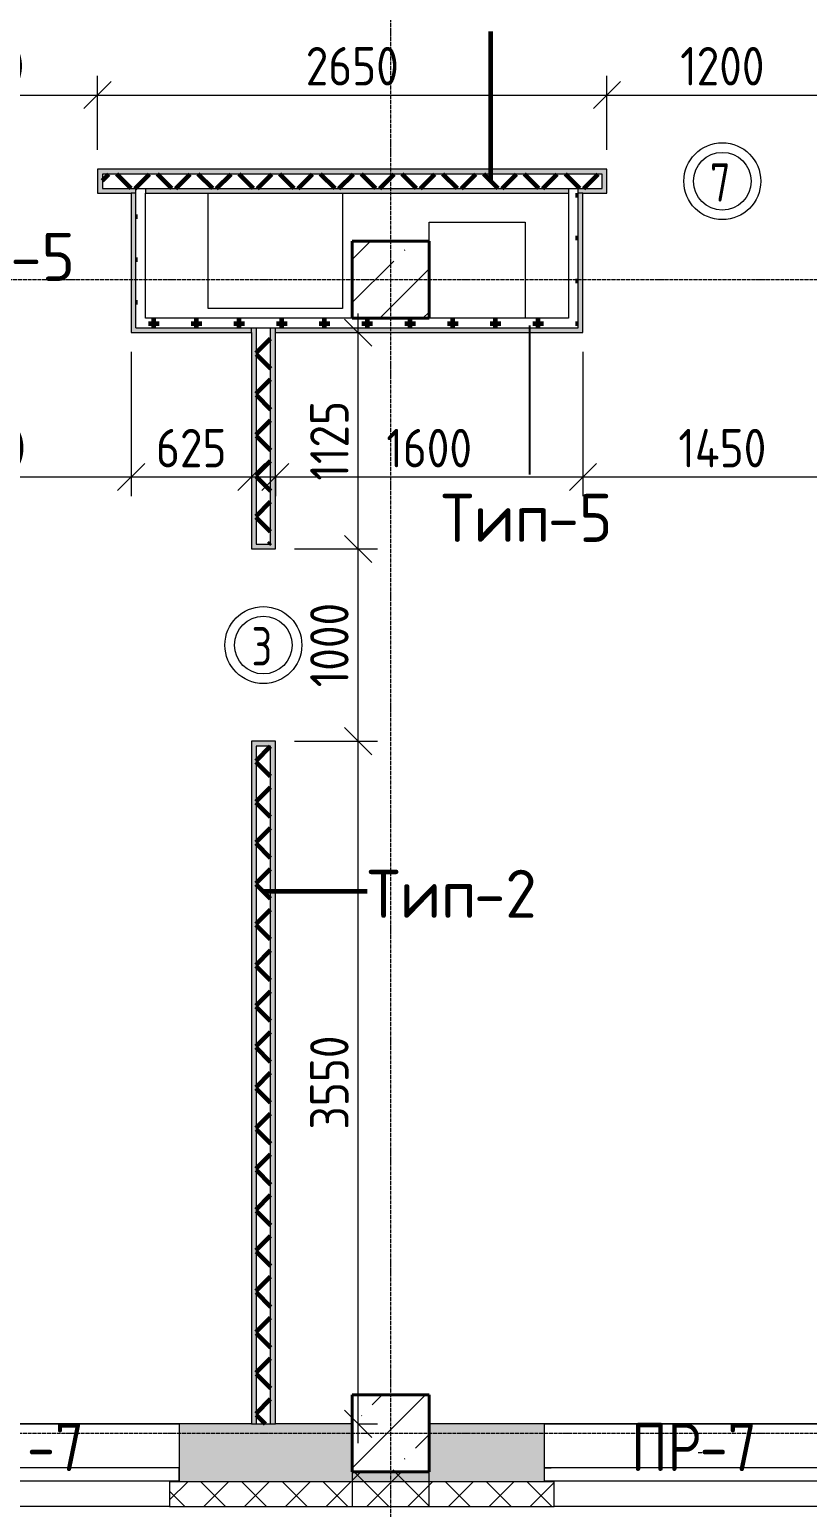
# Model space of a CAD drawing. Header units: millimetres. Extents: x -60946 to 138510, y -262288 to 24501.
# Drawn here: x 47731 to 51777, y -105329 to -97643 of the extents above; entities that cross this region are included whole.
import ezdxf

# ---------------------------------------------------------------- set-up
doc = ezdxf.new("R2010")
doc.units = ezdxf.units.MM
doc.linetypes.add('ADSK_Линия сетки', pattern=[25, 20, -2.5, 0, -2.5])
for name, color, linetype, lineweight in [('2)Тип-2', 3, 'Continuous', 60), ('2)Тип-5', 1, 'Continuous', 60), ('_ Окна', 7, 'Continuous', 18), ('Марки', 7, 'Continuous', 20), ('Марки дверей', 7, 'Continuous', 20), ('Несущие колонны', 7, 'Continuous', 18), ('Окна', 7, 'Continuous', 9), ('Оси', 7, 'Continuous', 9), ('Перекрытие', 7, 'Continuous', 18), ('Размеры', 7, 'Continuous', 9), ('Стены внутренние', 7, 'Continuous', 18), ('Стены наружные', 7, 'Continuous', 18), ('Стены штриховка', 7, 'Continuous', 9)]:
    doc.layers.add(name, color=color, linetype=linetype, lineweight=lineweight)
doc.styles.add('GOST Common_2', font='', dxfattribs={"width": 0.9, "height": 250})
doc.styles.add('GOST Common_3', font='', dxfattribs={"width": 0.9, "height": 200})
doc.styles.add('GOST Common_4', font='', dxfattribs={"height": 250})
doc.styles.add('GOST Common_B', font='', dxfattribs={"width": 0.8, "height": 200})
doc.styles.get('GOST Common_2').set_extended_font_data('GOST Common')
doc.styles.get('GOST Common_3').set_extended_font_data('GOST Common')
doc.styles.get('GOST Common_4').set_extended_font_data('GOST Common')
doc.styles.get('GOST Common_B').set_extended_font_data('GOST Common', bold=True)
doc.dimstyles.new('ADSK_Основной_2_0_1', dxfattribs={"dimscale": 304.8, "dimtxt": 201.142999, "dimasz": 0.463911, "dimexe": 0.328084, "dimexo": 0.328084, "dimgap": 0.164042, "dimtad": 1, "dimdec": 3, "dimrnd": 0.001, "dimdsep": 46, "dimtxsty": 'GOST Common_3', "dimblk1": 'OBLIQUE', "dimblk2": 'OBLIQUE', "dimsah": 1, "dimcen": 0.09, "dimdle": 0.328084, "dimazin": 2, "dimtfac": 1, "dimtdec": 4, "dimtix": 1, "dimtmove": 1, "dimatfit": 3, "dimfxl": 1, "dimtvp": 1, "dimtolj": 1, "dimtzin": 0, "dimlwd": 20, "dimlwe": 20, "dimarcsym": 2})
doc.dimstyles.new('ADSK_Основной_2_0_2', dxfattribs={"dimscale": 304.8, "dimtxt": 201.142999, "dimasz": 0.463911, "dimexe": 0.328084, "dimexo": 0.328084, "dimgap": 0.164042, "dimtad": 1, "dimdec": 3, "dimrnd": 0.001, "dimdsep": 46, "dimtxsty": 'GOST Common_3', "dimblk1": 'OBLIQUE', "dimblk2": 'OBLIQUE', "dimsah": 1, "dimcen": 0.09, "dimdle": 0.328084, "dimazin": 2, "dimtfac": 1, "dimtdec": 4, "dimtix": 1, "dimtmove": 0, "dimatfit": 3, "dimfxl": 1, "dimtvp": 1, "dimtolj": 1, "dimtzin": 0, "dimlwd": 20, "dimlwe": 20, "dimarcsym": 2})
pattern_1 = [(45, (9.36, -97949.04), (-224.5064, 224.5064), []), (45, (233.87, -97949.04), (-224.5064, 224.5064), [396.875, -79.375, 3.353, -76.022])]
pattern_2 = [(45, (9.36, -97949.04), (-106.066, 106.066), []), (135, (9.36, -97949.04), (-106.066, -106.066), [])]
pattern_3 = [(0, (9.36, -97949.04), (111.125, 111.125), [55.562, -166.687]), (90, (37.14, -97976.82), (-111.125, 111.125), [55.562, -166.687])]

# ---------------------------------------------------------------- blocks, each defined once
blk = doc.blocks.new('ADSK_КолоннаЖБ_Прямоугольная - 400x400 мм-1807143-Кладочный план 2-го этаж')
at = {"layer": 'Несущие колонны', "lineweight": 40}
for p, q in [((-200, 200), (200, 200)), ((-200, -200), (-200, 200)), ((200, 200), (200, -200)), ((200, -200), (-200, -200))]:
    blk.add_line(p, q, dxfattribs=at)
blk = doc.blocks.new('ОКНО L03 _2СТ_RS - ОК-5_1600х2000h-3556615-Кладочный план 2-го этаж')
at = {"layer": '_ Окна'}
for p, q in [((-838.1, 149), (761.9, 149)), ((-838.1, 149), (-838.1, 79)), ((-838.1, 149), (-833.1, 149)), ((-838.1, 79), (761.9, 79)), ((-838.1, 79), (-803.1, 79)), ((-818.1, 149), (-38.1, 149)), ((-818.1, 79), (-38.1, 79)), ((-38.1, 149), (741.9, 149)), ((-38.1, 79), (741.9, 79)), ((761.9, 79), (726.9, 79)), ((761.9, 149), (756.9, 149)), ((761.9, 149), (761.9, 79))]:
    blk.add_line(p, q, dxfattribs=at)
at = {"layer": 'Окна'}
blk.add_line((-888.1, -150), (811.9, -150), dxfattribs=at)
blk = doc.blocks.new('_Oblique')
at = {"color": 0, "linetype": 'ByBlock', "lineweight": -2}
blk.add_line((-0.5, -0.5), (0.5, 0.5), dxfattribs=at)
blk = doc.blocks.new('*D4515')
at = {"layer": 'Defpoints', "color": 0, "transparency": 16777216}
for p in [(46909.4, -105193.1), (48509.4, -105535.1), (48509.4, -106170.3)]:
    blk.add_point(p, dxfattribs=at)
at = {"layer": 'Размеры', "color": 0, "lineweight": 20, "transparency": 16777216}
for p, q in [((46909.4, -105293.1), (46909.4, -106270.3)), ((48509.4, -105635.1), (48509.4, -106270.3)), ((46809.4, -106170.3), (48609.4, -106170.3))]:
    blk.add_line(p, q, dxfattribs=at)
at = {"layer": 'Размеры', "color": 0, "lineweight": 20, "transparency": 16777216, "xscale": 141.4, "yscale": 141.4, "zscale": 141.4, "rotation": 180}
blk.add_blockref('_Oblique', (46909.4, -106170.3), dxfattribs=at)
at = {"layer": 'Размеры', "color": 0, "lineweight": 20, "transparency": 16777216, "xscale": 141.4, "yscale": 141.4, "zscale": 141.4}
blk.add_blockref('_Oblique', (48509.4, -106170.3), dxfattribs=at)
at = {"layer": 'Размеры', "color": 0, "lineweight": 9, "transparency": 16777216, "insert": (47709.4, -106020.3), "char_height": 200, "width": 560.473, "attachment_point": 5, "style": 'GOST Common_3'}
blk.add_mtext('\\A1;1600', dxfattribs=at)
blk = doc.blocks.new('*D4873')
at = {"layer": 'Defpoints', "color": 0, "transparency": 16777216}
for p in [(48084.4, -97983.5), (46884.4, -98369.1), (48084.4, -98369.1)]:
    blk.add_point(p, dxfattribs=at)
at = {"layer": 'Размеры', "color": 0, "lineweight": 20, "transparency": 16777216}
for p, q in [((46884.4, -98269.1), (46884.4, -97883.5)), ((48084.4, -98269.1), (48084.4, -97883.5)), ((46784.4, -97983.5), (48184.4, -97983.5))]:
    blk.add_line(p, q, dxfattribs=at)
at = {"layer": 'Размеры', "color": 0, "lineweight": 20, "transparency": 16777216, "xscale": 141.4, "yscale": 141.4, "zscale": 141.4, "rotation": 180}
blk.add_blockref('_Oblique', (46884.4, -97983.5), dxfattribs=at)
at = {"layer": 'Размеры', "color": 0, "lineweight": 20, "transparency": 16777216, "xscale": 141.4, "yscale": 141.4, "zscale": 141.4}
blk.add_blockref('_Oblique', (48084.4, -97983.5), dxfattribs=at)
at = {"layer": 'Размеры', "color": 0, "lineweight": 9, "transparency": 16777216, "insert": (47484.4, -97833.5), "char_height": 200, "width": 560.473, "attachment_point": 5, "style": 'GOST Common_3'}
blk.add_mtext('\\A1;1200', dxfattribs=at)
blk = doc.blocks.new('*D4874')
at = {"layer": 'Defpoints', "color": 0, "transparency": 16777216}
for p in [(50734.4, -97983.5), (48084.4, -98369.1), (50734.4, -98369.1)]:
    blk.add_point(p, dxfattribs=at)
at = {"layer": 'Размеры', "color": 0, "lineweight": 20, "transparency": 16777216}
for p, q in [((48084.4, -98269.1), (48084.4, -97883.5)), ((50734.4, -98269.1), (50734.4, -97883.5)), ((47984.4, -97983.5), (50834.4, -97983.5))]:
    blk.add_line(p, q, dxfattribs=at)
at = {"layer": 'Размеры', "color": 0, "lineweight": 20, "transparency": 16777216, "xscale": 141.4, "yscale": 141.4, "zscale": 141.4, "rotation": 180}
blk.add_blockref('_Oblique', (48084.4, -97983.5), dxfattribs=at)
at = {"layer": 'Размеры', "color": 0, "lineweight": 20, "transparency": 16777216, "xscale": 141.4, "yscale": 141.4, "zscale": 141.4}
blk.add_blockref('_Oblique', (50734.4, -97983.5), dxfattribs=at)
at = {"layer": 'Размеры', "color": 0, "lineweight": 9, "transparency": 16777216, "insert": (49409.4, -97833.5), "char_height": 200, "width": 605.475, "attachment_point": 5, "style": 'GOST Common_3'}
blk.add_mtext('\\A1;2650', dxfattribs=at)
blk = doc.blocks.new('*D4875')
at = {"layer": 'Defpoints', "color": 0, "transparency": 16777216}
for p in [(51934.4, -97983.5), (50734.4, -98369.1), (51934.4, -98369.1)]:
    blk.add_point(p, dxfattribs=at)
at = {"layer": 'Размеры', "color": 0, "lineweight": 20, "transparency": 16777216}
for p, q in [((50734.4, -98269.1), (50734.4, -97883.5)), ((51934.4, -98269.1), (51934.4, -97883.5)), ((50634.4, -97983.5), (52034.4, -97983.5))]:
    blk.add_line(p, q, dxfattribs=at)
at = {"layer": 'Размеры', "color": 0, "lineweight": 20, "transparency": 16777216, "xscale": 141.4, "yscale": 141.4, "zscale": 141.4, "rotation": 180}
blk.add_blockref('_Oblique', (50734.4, -97983.5), dxfattribs=at)
at = {"layer": 'Размеры', "color": 0, "lineweight": 20, "transparency": 16777216, "xscale": 141.4, "yscale": 141.4, "zscale": 141.4}
blk.add_blockref('_Oblique', (51934.4, -97983.5), dxfattribs=at)
at = {"layer": 'Размеры', "color": 0, "lineweight": 9, "transparency": 16777216, "insert": (51334.4, -97833.5), "char_height": 200, "width": 560.473, "attachment_point": 5, "style": 'GOST Common_3'}
blk.add_mtext('\\A1;1200', dxfattribs=at)
blk = doc.blocks.new('*D4906')
at = {"layer": 'Defpoints', "color": 0, "transparency": 16777216}
for p in [(46709.4, -99219.1), (48259.4, -99219.1), (48259.4, -99969.7)]:
    blk.add_point(p, dxfattribs=at)
at = {"layer": 'Размеры', "color": 0, "lineweight": 20, "transparency": 16777216}
for p, q in [((46709.4, -99319.1), (46709.4, -100069.7)), ((48259.4, -99319.1), (48259.4, -100069.7)), ((46609.4, -99969.7), (48359.4, -99969.7))]:
    blk.add_line(p, q, dxfattribs=at)
at = {"layer": 'Размеры', "color": 0, "lineweight": 20, "transparency": 16777216, "xscale": 141.4, "yscale": 141.4, "zscale": 141.4, "rotation": 180}
blk.add_blockref('_Oblique', (46709.4, -99969.7), dxfattribs=at)
at = {"layer": 'Размеры', "color": 0, "lineweight": 20, "transparency": 16777216, "xscale": 141.4, "yscale": 141.4, "zscale": 141.4}
blk.add_blockref('_Oblique', (48259.4, -99969.7), dxfattribs=at)
at = {"layer": 'Размеры', "color": 0, "lineweight": 9, "transparency": 16777216, "insert": (47484.4, -99819.7), "char_height": 200, "width": 560.473, "attachment_point": 5, "style": 'GOST Common_3'}
blk.add_mtext('\\A1;1550', dxfattribs=at)
blk = doc.blocks.new('*D4907')
at = {"layer": 'Defpoints', "color": 0, "transparency": 16777216}
for p in [(48259.4, -99219.1), (48884.4, -99869.8), (48884.4, -99969.7)]:
    blk.add_point(p, dxfattribs=at)
at = {"layer": 'Размеры', "color": 0, "lineweight": 20, "transparency": 16777216}
for p, q in [((48259.4, -99319.1), (48259.4, -100069.7)), ((48159.4, -99969.7), (48984.4, -99969.7)), ((48884.4, -99969.8), (48884.4, -100069.7))]:
    blk.add_line(p, q, dxfattribs=at)
at = {"layer": 'Размеры', "color": 0, "lineweight": 20, "transparency": 16777216, "xscale": 141.4, "yscale": 141.4, "zscale": 141.4, "rotation": 180}
blk.add_blockref('_Oblique', (48259.4, -99969.7), dxfattribs=at)
at = {"layer": 'Размеры', "color": 0, "lineweight": 20, "transparency": 16777216, "xscale": 141.4, "yscale": 141.4, "zscale": 141.4}
blk.add_blockref('_Oblique', (48884.4, -99969.7), dxfattribs=at)
at = {"layer": 'Размеры', "color": 0, "lineweight": 9, "transparency": 16777216, "insert": (48571.9, -99819.7), "char_height": 200, "width": 454.106, "attachment_point": 5, "style": 'GOST Common_3'}
blk.add_mtext('\\A1;625', dxfattribs=at)
blk = doc.blocks.new('*D4908')
at = {"layer": 'Defpoints', "color": 0, "transparency": 16777216}
for p in [(50609.4, -99219.1), (49009.4, -99869.8), (50609.4, -99969.7)]:
    blk.add_point(p, dxfattribs=at)
at = {"layer": 'Размеры', "color": 0, "lineweight": 20, "transparency": 16777216}
for p, q in [((50609.4, -99319.1), (50609.4, -100069.7)), ((48909.4, -99969.7), (50709.4, -99969.7)), ((49009.4, -99969.8), (49009.4, -100069.7))]:
    blk.add_line(p, q, dxfattribs=at)
at = {"layer": 'Размеры', "color": 0, "lineweight": 20, "transparency": 16777216, "xscale": 141.4, "yscale": 141.4, "zscale": 141.4, "rotation": 180}
blk.add_blockref('_Oblique', (49009.4, -99969.7), dxfattribs=at)
at = {"layer": 'Размеры', "color": 0, "lineweight": 20, "transparency": 16777216, "xscale": 141.4, "yscale": 141.4, "zscale": 141.4}
blk.add_blockref('_Oblique', (50609.4, -99969.7), dxfattribs=at)
at = {"layer": 'Размеры', "color": 0, "lineweight": 9, "transparency": 16777216, "insert": (49809.4, -99819.7), "char_height": 200, "width": 560.473, "attachment_point": 5, "style": 'GOST Common_3'}
blk.add_mtext('\\A1;1600', dxfattribs=at)
blk = doc.blocks.new('*D4909')
at = {"layer": 'Defpoints', "color": 0, "transparency": 16777216}
for p in [(50609.4, -99219.1), (52059.4, -99219.1), (52059.4, -99969.7)]:
    blk.add_point(p, dxfattribs=at)
at = {"layer": 'Размеры', "color": 0, "lineweight": 20, "transparency": 16777216}
for p, q in [((50609.4, -99319.1), (50609.4, -100069.7)), ((52059.4, -99319.1), (52059.4, -100069.7)), ((50509.4, -99969.7), (52159.4, -99969.7))]:
    blk.add_line(p, q, dxfattribs=at)
at = {"layer": 'Размеры', "color": 0, "lineweight": 20, "transparency": 16777216, "xscale": 141.4, "yscale": 141.4, "zscale": 141.4, "rotation": 180}
blk.add_blockref('_Oblique', (50609.4, -99969.7), dxfattribs=at)
at = {"layer": 'Размеры', "color": 0, "lineweight": 20, "transparency": 16777216, "xscale": 141.4, "yscale": 141.4, "zscale": 141.4}
blk.add_blockref('_Oblique', (52059.4, -99969.7), dxfattribs=at)
at = {"layer": 'Размеры', "color": 0, "lineweight": 9, "transparency": 16777216, "insert": (51334.4, -99819.7), "char_height": 200, "width": 580.928, "attachment_point": 5, "style": 'GOST Common_3'}
blk.add_mtext('\\A1;1450', dxfattribs=at)
blk = doc.blocks.new('*D4920')
at = {"layer": 'Defpoints', "color": 0, "transparency": 16777216}
for p in [(49009.4, -101344.1), (49440.3, -101344.1), (49340.3, -104894.1)]:
    blk.add_point(p, dxfattribs=at)
at = {"layer": 'Размеры', "color": 0, "lineweight": 20, "transparency": 16777216}
for p, q in [((49440.3, -104994.1), (49440.3, -101244.1)), ((49109.4, -101344.1), (49540.3, -101344.1)), ((49440.3, -104894.1), (49540.3, -104894.1))]:
    blk.add_line(p, q, dxfattribs=at)
at = {"layer": 'Размеры', "color": 0, "lineweight": 20, "transparency": 16777216, "xscale": 141.4, "yscale": 141.4, "zscale": 141.4}
for p, rotation in [((49440.3, -101344.1), 90), ((49440.3, -104894.1), 270)]:
    blk.add_blockref('_Oblique', p, dxfattribs=dict(at, rotation=rotation))
at = {"layer": 'Размеры', "color": 0, "lineweight": 9, "transparency": 16777216, "insert": (49290.3, -103119.1), "char_height": 200, "width": 605.475, "attachment_point": 5, "rotation": 90, "style": 'GOST Common_3'}
blk.add_mtext('\\A1;3550', dxfattribs=at)
blk = doc.blocks.new('*D4921')
at = {"layer": 'Defpoints', "color": 0, "transparency": 16777216}
for p in [(49009.4, -100344.1), (49440.3, -100344.1), (49009.4, -101344.1)]:
    blk.add_point(p, dxfattribs=at)
at = {"layer": 'Размеры', "color": 0, "lineweight": 20, "transparency": 16777216}
for p, q in [((49440.3, -101444.1), (49440.3, -100244.1)), ((49109.4, -100344.1), (49540.3, -100344.1)), ((49109.4, -101344.1), (49540.3, -101344.1))]:
    blk.add_line(p, q, dxfattribs=at)
at = {"layer": 'Размеры', "color": 0, "lineweight": 20, "transparency": 16777216, "xscale": 141.4, "yscale": 141.4, "zscale": 141.4}
for p, rotation in [((49440.3, -100344.1), 90), ((49440.3, -101344.1), 270)]:
    blk.add_blockref('_Oblique', p, dxfattribs=dict(at, rotation=rotation))
at = {"layer": 'Размеры', "color": 0, "lineweight": 9, "transparency": 16777216, "insert": (49290.3, -100844.1), "char_height": 200, "width": 560.473, "attachment_point": 5, "rotation": 90, "style": 'GOST Common_3'}
blk.add_mtext('\\A1;1000', dxfattribs=at)
blk = doc.blocks.new('*D4922')
at = {"layer": 'Defpoints', "color": 0, "transparency": 16777216}
for p in [(49340.3, -99219.1), (49440.3, -99219.1), (49009.4, -100344.1)]:
    blk.add_point(p, dxfattribs=at)
at = {"layer": 'Размеры', "color": 0, "lineweight": 20, "transparency": 16777216}
for p, q in [((49440.3, -100444.1), (49440.3, -99119.1)), ((49440.3, -99219.1), (49540.3, -99219.1)), ((49109.4, -100344.1), (49540.3, -100344.1))]:
    blk.add_line(p, q, dxfattribs=at)
at = {"layer": 'Размеры', "color": 0, "lineweight": 20, "transparency": 16777216, "xscale": 141.4, "yscale": 141.4, "zscale": 141.4}
for p, rotation in [((49440.3, -99219.1), 90), ((49440.3, -100344.1), 270)]:
    blk.add_blockref('_Oblique', p, dxfattribs=dict(at, rotation=rotation))
at = {"layer": 'Размеры', "color": 0, "lineweight": 9, "transparency": 16777216, "insert": (49290.3, -99781.6), "char_height": 200, "width": 515.472, "attachment_point": 5, "rotation": 90, "style": 'GOST Common_3'}
blk.add_mtext('\\A1;1125', dxfattribs=at)
blk = doc.blocks.new('М_двери1 - Марка экземпляра 2-3719212-Кладочный план 2-го этаж')
at = {"layer": 'Марки дверей'}
for radius in [2, 1.5]:
    blk.add_circle((0, 0), radius, dxfattribs=at)
blk = doc.blocks.new('ADSK_Марка_Отверстие - Экземпляр_Только Марка-157312-Кладочный план 2-го этаж')
at = {"layer": 'Марки'}
blk.add_line((0, 0), (0.2, 0), dxfattribs=at)

msp = doc.modelspace()

# ---------------------------------------------------------------- hatches: boundary and pattern name
at = {"layer": '2)Тип-2'}
h = msp.add_hatch(color=256, dxfattribs=at)
h.paths.add_polyline_path([(45646.8615, -98394.0666), (46859.3615, -98394.0666), (46859.3615, -98369.0666), (45646.8615, -98369.0666)])
h.paths.add_polyline_path([(48109.3615, -98394.0666), (50709.3615, -98394.0666), (50709.3615, -98369.0666), (48109.3615, -98369.0666)])
h.paths.add_polyline_path([(51959.3615, -98394.0666), (56459.3615, -98394.0666), (56459.3615, -98369.0666), (51959.3615, -98369.0666)])
h = msp.add_hatch(color=256, dxfattribs=at)
h.paths.add_polyline_path([(56326.6505, -98494.0666), (56409.3615, -98494.0666), (56409.3615, -98469.0666), (55784.3615, -98469.0666), (55784.3615, -98494.0666), (55809.3615, -98494.0666)])
h.paths.add_polyline_path([(46684.3615, -98494.0666), (46884.3615, -98494.0666), (46884.3615, -98369.0666), (46859.3615, -98369.0666), (46859.3615, -98469.0666), (46684.3615, -98469.0666)])
h.paths.add_polyline_path([(48334.3615, -98494.0666), (50534.3615, -98494.0666), (50534.3615, -98469.0666), (48334.3615, -98469.0666)])
h.paths.add_polyline_path([(55709.3615, -98494.0666), (55709.3615, -98469.0666), (54559.3615, -98469.0666), (54559.3615, -98494.0666), (55684.3615, -98494.0666)])
h.paths.add_polyline_path([(48084.3615, -98494.0666), (48284.3615, -98494.0666), (48284.3615, -98469.0666), (48109.3615, -98469.0666), (48109.3615, -98369.0666), (48084.3615, -98369.0666)])
h.paths.add_polyline_path([(54509.3615, -98494.0666), (54509.3615, -98469.0666), (53009.3615, -98469.0666), (53009.3615, -98494.0666), (54484.3615, -98494.0666)])
h.paths.add_polyline_path([(50734.3615, -98494.0666), (50734.3615, -98369.0666), (50709.3615, -98369.0666), (50709.3615, -98469.0666), (50584.3615, -98469.0666), (50584.3615, -98494.0666), (50609.3615, -98494.0666)])
h.paths.add_polyline_path([(52084.3615, -98494.0666), (52084.3615, -98469.0666), (51959.3615, -98469.0666), (51959.3615, -98369.0666), (51934.3615, -98369.0666), (51934.3615, -98494.0666), (52059.3615, -98494.0666)])
h.paths.add_polyline_path([(46192.0064, -98494.0666), (46634.3615, -98494.0666), (46634.3615, -98469.0666), (45646.8615, -98469.0666), (45646.8615, -98494.0666)])
h.paths.add_polyline_path([(52959.3615, -98494.0666), (52959.3615, -98469.0666), (52134.3615, -98469.0666), (52134.3615, -98494.0666)])
h = msp.add_hatch(dxfattribs=at)
h.set_pattern_fill('FP_4', color=256, style=0, pattern_type=2)
h.set_pattern_definition(pattern_2)
h.paths.add_polyline_path([(56409.3615, -98469.0666), (56459.3615, -98469.0666), (56459.3615, -98394.0666), (51959.3615, -98394.0666), (51959.3615, -98469.0666), (56326.6505, -98469.0666)])
h.paths.add_polyline_path([(45646.8615, -98469.0666), (46859.3615, -98469.0666), (46859.3615, -98394.0666), (45646.8615, -98394.0666)])
h.paths.add_polyline_path([(50709.3615, -98469.0666), (50709.3615, -98394.0666), (48109.3615, -98394.0666), (48109.3615, -98469.0666), (50584.3615, -98469.0666)])
h = msp.add_hatch(color=256, dxfattribs=at)
h.paths.add_polyline_path([(48909.3615, -104894.0666), (48909.3615, -101369.0666), (49009.3615, -101369.0666), (49009.3615, -101344.0666), (48884.3615, -101344.0666), (48884.3615, -104894.0666)])
h.paths.add_polyline_path([(49009.3615, -100344.0666), (49009.3615, -100319.0666), (48909.3615, -100319.0666), (48909.3615, -99194.0666), (48884.3615, -99194.0666), (48884.3615, -100344.0666)])
h = msp.add_hatch(dxfattribs=at)
h.set_pattern_fill('FP_4', color=256, style=0, pattern_type=2)
h.set_pattern_definition(pattern_2)
h.paths.add_polyline_path([(48984.3615, -104894.0666), (48984.3615, -101369.0666), (48909.3615, -101369.0666), (48909.3615, -104894.0666)])
h.paths.add_polyline_path([(48984.3615, -100319.0666), (48984.3615, -99194.0666), (48909.3615, -99194.0666), (48909.3615, -100319.0666)])
h = msp.add_hatch(color=256, dxfattribs=at)
h.paths.add_polyline_path([(48984.3615, -104894.0666), (49009.3615, -104894.0666), (49009.3615, -101369.0666), (48984.3615, -101369.0666), (48984.3615, -104379.4369)])
h.paths.add_polyline_path([(49009.3615, -100319.0666), (49009.3615, -99194.0666), (48984.3615, -99194.0666), (48984.3615, -100319.0666)])
at = {"layer": '2)Тип-5', "true_color": 0xd50000}
for points in [[(48259.3615, -99194.0666), (48284.3615, -99194.0666), (48284.3615, -98494.0666), (48259.3615, -98494.0666), (48259.3615, -99144.0666)], [(50609.3615, -99219.0666), (50609.3615, -98494.0666), (50584.3615, -98494.0666), (50584.3615, -99219.0666)]]:
    msp.add_hatch(color=12, dxfattribs=at).paths.add_polyline_path(points)
h = msp.add_hatch(dxfattribs=at)
h.set_pattern_fill('FP_7', color=12, style=0, pattern_type=2)
h.set_pattern_definition(pattern_3)
h.paths.add_polyline_path([(48334.3615, -99144.0666), (48334.3615, -98469.0666), (48284.3615, -98469.0666), (48284.3615, -99144.0666)])
h = msp.add_hatch(dxfattribs=at)
h.set_pattern_fill('FP_7', color=12, style=0, pattern_type=2)
h.set_pattern_definition(pattern_3)
h.paths.add_polyline_path([(50534.3615, -99194.0666), (50584.3615, -99194.0666), (50584.3615, -98469.0666), (50534.3615, -98469.0666), (50534.3615, -99144.0666)])
h = msp.add_hatch(dxfattribs=at)
h.set_pattern_fill('FP_7', color=12, style=0, pattern_type=2)
h.set_pattern_definition(pattern_3)
h.paths.add_polyline_path([(48909.3615, -99194.0666), (50534.3615, -99194.0666), (50534.3615, -99144.0666), (48284.3615, -99144.0666), (48284.3615, -99194.0666), (48884.3615, -99194.0666)])
h = msp.add_hatch(color=12, dxfattribs=at)
h.paths.add_polyline_path([(48259.3615, -99219.0666), (48884.3615, -99219.0666), (48884.3615, -99194.0666), (48259.3615, -99194.0666)])
h.paths.add_polyline_path([(49009.3615, -99219.0666), (50584.3615, -99219.0666), (50584.3615, -99194.0666), (49009.3615, -99194.0666)])
at = {"layer": 'Несущие колонны', "lineweight": 9}
h = msp.add_hatch(dxfattribs=at)
h.set_pattern_fill('FP_1', color=256, style=0, pattern_type=2)
h.set_pattern_definition(pattern_1)
h.paths.add_polyline_path([(49409.3615, -99144.0666), (49809.3615, -99144.0666), (49809.3615, -98744.0666), (49409.3615, -98744.0666)])
h = msp.add_hatch(dxfattribs=at)
h.set_pattern_fill('FP_1', color=256, style=0, pattern_type=2)
h.set_pattern_definition(pattern_1)
h.paths.add_polyline_path([(49409.3615, -105144.0666), (49809.3615, -105144.0666), (49809.3615, -104744.0666), (49409.3615, -104744.0666), (49409.3615, -104894.0666)])
at = {"layer": 'Стены внутренние', "lineweight": 9}
h = msp.add_hatch(dxfattribs=at)
h.set_pattern_fill('FP_2', color=256, style=0, pattern_type=2)
h.set_pattern_definition([(45, (9.36, -97949.04), (84.18955, 308.69595), [396.875, -79.375, 3.353, -76.022])])
h.paths.add_polyline_path([(56459.3615, -105194.0666), (56459.3615, -105193.0666), (56409.3615, -105193.0666), (56409.3615, -104894.0666), (55809.3615, -104894.0666), (55809.3615, -105144.0666), (55409.3615, -105144.0666), (55409.3615, -104894.0666), (54809.3615, -104894.0666), (54809.3615, -105193.0666), (56326.6505, -105194.0666)])
h.paths.add_polyline_path([(59222.263, -105194.0666), (59209.3615, -105193.0666), (59209.3615, -104894.0666), (58009.3615, -104894.0666), (58009.3615, -105193.0666), (57959.3615, -105194.0666)])
h.paths.add_polyline_path([(61393.9725, -105194.0666), (61559.3615, -105194.0666), (61559.3615, -105144.0666), (61409.3615, -105144.0666), (61409.3615, -104894.0666), (60809.3615, -104894.0666), (60809.3615, -105193.0666), (60759.3615, -105194.0666)])
h.paths.add_polyline_path([(44959.3615, -105194.0666), (46909.3615, -105193.0666), (46909.3615, -104894.0666), (46009.3615, -104894.0666), (46009.3615, -105144.0666), (45609.3615, -105144.0666), (45609.3615, -104894.0666), (45009.3615, -104894.0666), (45009.3615, -105193.0666), (44959.3615, -105193.0666)])
h.paths.add_polyline_path([(37459.3615, -105194.0666), (37459.3615, -105193.0666), (37409.3615, -105193.0666), (37409.3615, -104894.0666), (36209.3615, -104894.0666), (36209.3615, -105193.0666), (36159.3615, -105194.0666)])
h.paths.add_polyline_path([(40659.3615, -105194.0666), (40659.3615, -105193.0666), (40609.3615, -105193.0666), (40609.3615, -104894.0666), (40009.3615, -104894.0666), (40009.3615, -105144.0666), (39609.3615, -105144.0666), (39609.3615, -104894.0666), (39009.3615, -104894.0666), (39009.3615, -105193.0666), (38959.3615, -105194.0666)])
h.paths.add_polyline_path([(50459.3615, -105194.0666), (50459.3615, -105193.0666), (50409.3615, -105193.0666), (50409.3615, -104894.0666), (49809.3615, -104894.0666), (49809.3615, -105144.0666), (49409.3615, -105144.0666), (49409.3615, -104894.0666), (48509.3615, -104894.0666), (48509.3615, -105193.0666), (48459.3615, -105194.0666)])
h.paths.add_polyline_path([(53259.3615, -105194.0666), (53259.3615, -105193.0666), (53209.3615, -105193.0666), (53209.3615, -104894.0666), (52009.3615, -104894.0666), (52009.3615, -105193.0666), (51959.3615, -105194.0666)])
h.paths.add_polyline_path([(42159.3615, -105194.0666), (43409.3615, -105193.0666), (43409.3615, -104894.0666), (42209.3615, -104894.0666), (42209.3615, -105193.0666), (42159.3615, -105193.0666)])
h.paths.add_polyline_path([(30266.1372, -105194.0666), (31409.3615, -105193.0666), (31409.3615, -104894.0666), (30209.3615, -104894.0666), (30209.3615, -105193.0666), (30159.3615, -105194.0666)])
h.paths.add_polyline_path([(19459.3615, -105194.0666), (19459.3615, -105193.0666), (19409.3615, -105193.0666), (19409.3615, -104894.0666), (18209.3615, -104894.0666), (18209.3615, -105193.0666), (18683.6869, -105194.0666)])
h.paths.add_polyline_path([(15609.3615, -105194.0666), (15609.3615, -104894.0666), (15009.3615, -104894.0666), (15009.3615, -105144.0666), (14609.3615, -105144.0666), (14609.3615, -104894.0666), (14009.3615, -104894.0666), (14009.3615, -105193.0666), (13959.3615, -105194.0666)])
h.paths.add_polyline_path([(20959.3615, -105194.0666), (21609.3615, -105194.0666), (21609.3615, -104894.0666), (21009.3615, -104894.0666), (21009.3615, -105193.0666), (20959.3615, -105193.0666)])
h.paths.add_polyline_path([(28659.3615, -105194.0666), (28659.3615, -105193.0666), (28609.3615, -105193.0666), (28609.3615, -104894.0666), (28009.3615, -104894.0666), (28009.3615, -105144.0666), (27609.3615, -105144.0666), (27609.3615, -104894.0666), (27009.3615, -104894.0666), (27009.3615, -105193.0666), (27370.5247, -105194.0666)])
h.paths.add_polyline_path([(32959.3615, -105194.0666), (34609.3615, -105193.0666), (34609.3615, -104894.0666), (34009.3615, -104894.0666), (34009.3615, -105144.0666), (33609.3615, -105144.0666), (33609.3615, -104894.0666), (33009.3615, -104894.0666), (33009.3615, -105193.0666), (32959.3615, -105193.0666)])
h.paths.add_polyline_path([(22009.3615, -105194.0666), (22609.3615, -105193.0666), (22609.3615, -104894.0666), (22009.3615, -104894.0666), (22009.3615, -105144.0666)])
h.paths.add_polyline_path([(25459.3615, -105194.0666), (25459.3615, -105193.0666), (25409.3615, -105193.0666), (25409.3615, -104894.0666), (24209.3615, -104894.0666), (24209.3615, -105193.0666), (24474.9121, -105194.0666)])
h.paths.add_polyline_path([(16009.3615, -105194.0666), (16609.3615, -105193.0666), (16609.3615, -104894.0666), (16009.3615, -104894.0666), (16009.3615, -105144.0666)])
h.paths.add_polyline_path([(6459.3615, -105194.0666), (6459.3615, -105193.0666), (6409.3615, -105193.0666), (6409.3615, -104894.0666), (5209.3615, -104894.0666), (5209.3615, -105193.0666), (5159.3615, -105194.0666)])
h.paths.add_polyline_path([(-5540.6385, -105194.0666), (-5540.6385, -105193.0666), (-5590.6385, -105193.0666), (-5590.6385, -104894.0666), (-6790.6385, -104894.0666), (-6790.6385, -105193.0666), (-6840.6385, -105194.0666)])
h.paths.add_polyline_path([(-2340.6385, -105194.0666), (-2340.6385, -105193.0666), (-2390.6385, -105193.0666), (-2390.6385, -104894.0666), (-2990.6385, -104894.0666), (-2990.6385, -105144.0666), (-3390.6385, -105144.0666), (-3390.6385, -104894.0666), (-3990.6385, -104894.0666), (-3990.6385, -105193.0666), (-4040.6385, -105194.0666)])
h.paths.add_polyline_path([(1959.3615, -105194.0666), (3609.3615, -105193.0666), (3609.3615, -104894.0666), (3009.3615, -104894.0666), (3009.3615, -105144.0666), (2609.3615, -105144.0666), (2609.3615, -104894.0666), (2009.3615, -104894.0666), (2009.3615, -105193.0666), (1959.3615, -105193.0666)])
h.paths.add_polyline_path([(12459.3615, -105194.0666), (12459.3615, -105193.0666), (12409.3615, -105193.0666), (12409.3615, -104894.0666), (11209.3615, -104894.0666), (11209.3615, -105193.0666), (11159.3615, -105194.0666)])
h.paths.add_polyline_path([(9659.3615, -105194.0666), (9659.3615, -105193.0666), (9609.3615, -105193.0666), (9609.3615, -104894.0666), (9009.3615, -104894.0666), (9009.3615, -105144.0666), (8609.3615, -105144.0666), (8609.3615, -104894.0666), (8009.3615, -104894.0666), (8009.3615, -105193.0666), (7959.3615, -105194.0666)])
h.paths.add_polyline_path([(459.3615, -105194.0666), (459.3615, -105193.0666), (409.3615, -105193.0666), (409.3615, -104894.0666), (-790.6385, -104894.0666), (-790.6385, -105193.0666), (-840.6385, -105194.0666)])
h.paths.add_polyline_path([(-8340.6385, -105194.0666), (-8340.6385, -105193.0666), (-8390.6385, -105193.0666), (-8390.6385, -104894.0666), (-8990.6385, -104894.0666), (-8990.6385, -105144.0666), (-9390.6385, -105144.0666), (-9390.6385, -104894.0666), (-10590.6385, -104894.0666), (-10590.6385, -105193.0666), (-10272.4389, -105194.0666)])
h.paths.add_polyline_path([(-17240.6385, -105194.0666), (-15990.6385, -105193.0666), (-15990.6385, -104894.0666), (-17190.6385, -104894.0666), (-17190.6385, -105193.0666), (-17240.6385, -105193.0666)])
h.paths.add_polyline_path([(-18959.2766, -105194.0666), (-18790.6385, -105193.0666), (-18790.6385, -104894.0666), (-19390.6385, -104894.0666), (-19390.6385, -105194.0666)])
h.paths.add_polyline_path([(-13168.0514, -105194.0666), (-12190.6385, -105193.0666), (-12190.6385, -104894.0666), (-13390.6385, -104894.0666), (-13390.6385, -105144.0666), (-13790.6385, -105144.0666), (-13790.6385, -104894.0666), (-14390.6385, -104894.0666), (-14390.6385, -105193.0666), (-13891.9546, -105194.0666)])
at = {"layer": 'Стены наружные', "lineweight": 9}
h = msp.add_hatch(dxfattribs=at)
h.set_pattern_fill('FP_4', color=256, style=0, pattern_type=2)
h.set_pattern_definition(pattern_2)
h.paths.add_polyline_path([(49409.3615, -105324.0666), (49809.3615, -105324.0666), (49809.3615, -105144.0666), (49409.3615, -105144.0666)])
h = msp.add_hatch(dxfattribs=at)
h.set_pattern_fill('FP_4', color=256, style=0, pattern_type=2)
h.set_pattern_definition(pattern_2)
h.paths.add_polyline_path([(60759.3615, -105324.0666), (61989.3615, -105324.0666), (61989.3615, -105194.0666), (60759.3615, -105194.0666)])
h.paths.add_polyline_path([(59222.263, -105324.0666), (59259.3615, -105324.0666), (59259.3615, -105194.0666), (57959.3615, -105194.0666), (57959.3615, -105324.0666)])
h.paths.add_polyline_path([(46959.3615, -105324.0666), (46959.3615, -105194.0666), (44959.3615, -105194.0666), (44959.3615, -105324.0666)])
h.paths.add_polyline_path([(50459.3615, -105324.0666), (50459.3615, -105194.0666), (48459.3615, -105194.0666), (48459.3615, -105324.0666)])
h.paths.add_polyline_path([(37459.3615, -105324.0666), (37459.3615, -105194.0666), (36159.3615, -105194.0666), (36159.3615, -105324.0666)])
h.paths.add_polyline_path([(38959.3615, -105324.0666), (40659.3615, -105324.0666), (40659.3615, -105194.0666), (38959.3615, -105194.0666)])
h.paths.add_polyline_path([(43459.3615, -105324.0666), (43459.3615, -105194.0666), (42159.3615, -105194.0666), (42159.3615, -105324.0666)])
h.paths.add_polyline_path([(56326.6505, -105324.0666), (56459.3615, -105324.0666), (56459.3615, -105194.0666), (54759.3615, -105194.0666), (54759.3615, -105324.0666)])
h.paths.add_polyline_path([(51959.3615, -105324.0666), (53259.3615, -105324.0666), (53259.3615, -105194.0666), (51959.3615, -105194.0666)])
h.paths.add_polyline_path([(25459.3615, -105324.0666), (25459.3615, -105194.0666), (24159.3615, -105194.0666), (24159.3615, -105324.0666), (24474.9121, -105324.0666)])
h.paths.add_polyline_path([(18159.3615, -105324.0666), (19459.3615, -105324.0666), (19459.3615, -105194.0666), (18159.3615, -105194.0666)])
h.paths.add_polyline_path([(16659.3615, -105324.0666), (16659.3615, -105194.0666), (16009.3615, -105194.0666), (16009.3615, -105324.0666)])
h.paths.add_polyline_path([(28659.3615, -105324.0666), (28659.3615, -105194.0666), (26959.3615, -105194.0666), (26959.3615, -105324.0666), (27370.5247, -105324.0666)])
h.paths.add_polyline_path([(21579.2995, -105324.0666), (21609.3615, -105324.0666), (21609.3615, -105194.0666), (20959.3615, -105194.0666), (20959.3615, -105324.0666)])
h.paths.add_polyline_path([(30159.3615, -105324.0666), (31459.3615, -105324.0666), (31459.3615, -105194.0666), (30159.3615, -105194.0666)])
h.paths.add_polyline_path([(22659.3615, -105324.0666), (22659.3615, -105194.0666), (22009.3615, -105194.0666), (22009.3615, -105324.0666)])
h.paths.add_polyline_path([(32959.3615, -105324.0666), (34659.3615, -105324.0666), (34659.3615, -105194.0666), (32959.3615, -105194.0666)])
h.paths.add_polyline_path([(15609.3615, -105324.0666), (15609.3615, -105194.0666), (13959.3615, -105194.0666), (13959.3615, -105324.0666)])
h.paths.add_polyline_path([(-2340.6385, -105324.0666), (-2340.6385, -105194.0666), (-4040.6385, -105194.0666), (-4040.6385, -105324.0666)])
h.paths.add_polyline_path([(12459.3615, -105324.0666), (12459.3615, -105194.0666), (11159.3615, -105194.0666), (11159.3615, -105324.0666)])
h.paths.add_polyline_path([(459.3615, -105324.0666), (459.3615, -105194.0666), (-840.6385, -105194.0666), (-840.6385, -105324.0666)])
h.paths.add_polyline_path([(3659.3615, -105324.0666), (3659.3615, -105194.0666), (1959.3615, -105194.0666), (1959.3615, -105324.0666)])
h.paths.add_polyline_path([(7959.3615, -105324.0666), (9659.3615, -105324.0666), (9659.3615, -105194.0666), (7959.3615, -105194.0666)])
h.paths.add_polyline_path([(6459.3615, -105324.0666), (6459.3615, -105194.0666), (5159.3615, -105194.0666), (5159.3615, -105324.0666)])
h.paths.add_polyline_path([(-13891.9546, -105324.0666), (-12140.6385, -105324.0666), (-12140.6385, -105194.0666), (-14440.6385, -105194.0666), (-14440.6385, -105324.0666)])
h.paths.add_polyline_path([(-10640.6385, -105324.0666), (-8340.6385, -105324.0666), (-8340.6385, -105194.0666), (-10640.6385, -105194.0666)])
h.paths.add_polyline_path([(-16063.664, -105324.0666), (-15940.6385, -105324.0666), (-15940.6385, -105194.0666), (-17240.6385, -105194.0666), (-17240.6385, -105324.0666)])
h.paths.add_polyline_path([(-18740.6385, -105324.0666), (-18740.6385, -105194.0666), (-19790.6385, -105194.0666), (-19790.6385, -105324.0666), (-18959.2766, -105324.0666)])
h.paths.add_polyline_path([(-5540.6385, -105324.0666), (-5540.6385, -105194.0666), (-6840.6385, -105194.0666), (-6840.6385, -105324.0666)])

# ---------------------------------------------------------------- linework, layer by layer
at = {"layer": '2)Тип-2'}
for p, q in [((50130.2904, -98431.5666), (50130.2904, -97653.782)), ((48946.8615, -102123.532), (49487.5189, -102123.532))]:
    msp.add_line(p, q, dxfattribs=at)
at = {"layer": '2)Тип-5', "lineweight": 25}
msp.add_line((50331.2178, -99181.5666), (50331.2178, -99956.7829), dxfattribs=at)
at = {"layer": 'Несущие колонны', "lineweight": 9}
for p, q in [((49809.3615, -98744.0666), (49409.3615, -98744.0666)), ((49409.3615, -98744.0666), (49409.3615, -99144.0666)), ((49809.3615, -99144.0666), (49809.3615, -98744.0666)), ((49409.3615, -99144.0666), (49809.3615, -99144.0666)), ((49809.3615, -104744.0666), (49409.3615, -104744.0666)), ((49409.3615, -104744.0666), (49409.3615, -104894.0666)), ((49809.3615, -104894.0666), (49809.3615, -104744.0666)), ((49409.3615, -104894.0666), (49409.3615, -105144.0666)), ((49809.3615, -105144.0666), (49809.3615, -104894.0666)), ((49409.3615, -105144.0666), (49809.3615, -105144.0666))]:
    msp.add_line(p, q, dxfattribs=at)
at = {"layer": 'Оси', "linetype": 'ADSK_Линия сетки', "lineweight": 5}
for p, q in [((49609.3615, -108922.9178), (49609.3615, -87921.5904)), ((62525.08, -98944.0666), (-25230.7352, -98944.0666)), ((62525.08, -104944.0666), (-25230.7352, -104944.0666))]:
    msp.add_line(p, q, dxfattribs=at)
at = {"layer": 'Перекрытие'}
for p, q in [((48659.3615, -99094.0666), (48659.3615, -98494.0666)), ((49359.3615, -98494.0666), (49359.3615, -99094.0666)), ((49809.3615, -98744.0666), (49809.3615, -98644.0666)), ((49809.3615, -98644.0666), (50309.3615, -98644.0666)), ((50309.3615, -98644.0666), (50309.3615, -99144.0666)), ((49359.3615, -99094.0666), (48659.3615, -99094.0666))]:
    msp.add_line(p, q, dxfattribs=at)
at = {"layer": 'Стены внутренние', "lineweight": 5}
for p, q in [((50734.3615, -98369.0666), (48084.3615, -98369.0666)), ((48084.3615, -98369.0666), (48084.3615, -98494.0666)), ((50734.3615, -98494.0666), (50734.3615, -98369.0666)), ((48084.3615, -98494.0666), (48259.3615, -98494.0666)), ((48259.3615, -98494.0666), (48259.3615, -99219.0666)), ((48334.3615, -98494.0666), (50534.3615, -98494.0666)), ((48334.3615, -99144.0666), (48334.3615, -98494.0666)), ((50534.3615, -98494.0666), (50534.3615, -99144.0666)), ((50609.3615, -98494.0666), (50734.3615, -98494.0666)), ((50609.3615, -99219.0666), (50609.3615, -98494.0666)), ((50534.3615, -99144.0666), (48334.3615, -99144.0666)), ((48259.3615, -99219.0666), (48884.3615, -99219.0666)), ((48884.3615, -99219.0666), (48884.3615, -100344.0666)), ((49009.3615, -100344.0666), (49009.3615, -99219.0666)), ((49009.3615, -99219.0666), (50609.3615, -99219.0666)), ((48884.3615, -100344.0666), (49009.3615, -100344.0666)), ((48884.3615, -101344.0666), (48884.3615, -104894.0666)), ((49009.3615, -101344.0666), (48884.3615, -101344.0666)), ((49009.3615, -104894.0666), (49009.3615, -101344.0666)), ((46909.3615, -104894.0666), (48509.3615, -104894.0666)), ((48884.3615, -104894.0666), (48509.3615, -104894.0666)), ((48509.3615, -104894.0666), (48509.3615, -105193.0666)), ((49409.3615, -104894.0666), (49009.3615, -104894.0666)), ((49409.3615, -105144.0666), (49409.3615, -104894.0666)), ((50409.3615, -104894.0666), (49809.3615, -104894.0666)), ((49809.3615, -104894.0666), (49809.3615, -105144.0666)), ((50409.3615, -105193.0666), (50409.3615, -104894.0666)), ((50409.3615, -104894.0666), (52009.3615, -104894.0666)), ((48509.3615, -105193.0666), (48459.3615, -105193.0666)), ((48459.3615, -105193.0666), (48459.3615, -105194.0666)), ((50459.3615, -105193.0666), (50409.3615, -105193.0666)), ((50459.3615, -105194.0666), (50459.3615, -105193.0666))]:
    msp.add_line(p, q, dxfattribs=at)
at = {"layer": 'Стены наружные', "lineweight": 9}
for p, q in [((49809.3615, -105144.0666), (49409.3615, -105144.0666)), ((49409.3615, -105144.0666), (49409.3615, -105324.0666)), ((49809.3615, -105324.0666), (49809.3615, -105144.0666)), ((48459.3615, -105194.0666), (48459.3615, -105324.0666)), ((50459.3615, -105324.0666), (50459.3615, -105194.0666)), ((48459.3615, -105324.0666), (46959.3615, -105324.0666)), ((48459.3615, -105324.0666), (50459.3615, -105324.0666)), ((51959.3615, -105324.0666), (50459.3615, -105324.0666))]:
    msp.add_line(p, q, dxfattribs=at)
at = {"layer": 'Стены штриховка', "lineweight": 9}
for p, q in [((50709.3615, -98394.0666), (48109.3615, -98394.0666)), ((48109.3615, -98394.0666), (48109.3615, -98469.0666)), ((50709.3615, -98469.0666), (50709.3615, -98394.0666)), ((48109.3615, -98469.0666), (50709.3615, -98469.0666)), ((48284.3615, -98494.0666), (48259.3615, -98494.0666)), ((48284.3615, -99194.0666), (48284.3615, -98469.0666)), ((48334.3615, -98469.0666), (48334.3615, -98494.0666)), ((50534.3615, -98469.0666), (50534.3615, -98494.0666)), ((50584.3615, -99194.0666), (50584.3615, -98469.0666)), ((50609.3615, -98494.0666), (50584.3615, -98494.0666)), ((48284.3615, -99194.0666), (50584.3615, -99194.0666)), ((48884.3615, -99219.0666), (48884.3615, -99194.0666)), ((48909.3615, -99194.0666), (48909.3615, -100319.0666)), ((48984.3615, -100319.0666), (48984.3615, -99194.0666)), ((49009.3615, -99219.0666), (49009.3615, -99194.0666)), ((48909.3615, -100319.0666), (48984.3615, -100319.0666)), ((48909.3615, -101369.0666), (48909.3615, -104894.0666)), ((48984.3615, -101369.0666), (48909.3615, -101369.0666)), ((48984.3615, -104894.0666), (48984.3615, -101369.0666)), ((48884.3615, -104894.0666), (49009.3615, -104894.0666)), ((48459.3615, -105194.0666), (50459.3615, -105194.0666))]:
    msp.add_line(p, q, dxfattribs=at)

# ---------------------------------------------------------------- block references
at = {"layer": 'Марки', "xscale": 99.99999999999993, "yscale": 99.99999999999993, "zscale": 99.99999999999993}
msp.add_blockref('ADSK_Марка_Отверстие - Экземпляр_Только Марка-157312-Кладочный план 2-го этаж', (51209.3615, -105043.0666), dxfattribs=at)
at = {"layer": 'Марки дверей', "xscale": 99.99999999999993, "yscale": 99.99999999999993, "zscale": 99.99999999999993}
for p in [(51334.3615, -98431.5666), (48946.8615, -100844.0666)]:
    msp.add_blockref('М_двери1 - Марка экземпляра 2-3719212-Кладочный план 2-го этаж', p, dxfattribs=at)
at = {"layer": 'Несущие колонны', "lineweight": 40, "rotation": 89.9999999999999}
for p in [(49609.3615, -98944.0666), (49609.3615, -104944.0666)]:
    msp.add_blockref('ADSK_КолоннаЖБ_Прямоугольная - 400x400 мм-1807143-Кладочный план 2-го этаж', p, dxfattribs=at)
at = {"layer": 'Окна', "rotation": 180}
for p in [(47671.2615, -105044.0666), (51171.2615, -105044.0666)]:
    msp.add_blockref('ОКНО L03 _2СТ_RS - ОК-5_1600х2000h-3556615-Кладочный план 2-го этаж', p, dxfattribs=at)

# ---------------------------------------------------------------- texts
at = {"layer": '2)Тип-2', "color": 116, "lineweight": 9, "true_color": 0x008040, "char_height": 250, "attachment_point": 1, "style": 'GOST Common_4'}
for s, insert, width in [('Тип', (49487.5189, -102012.6049), 673.4175), ('-2', (50043.1439, -102012.6049), 432.91125)]:
    msp.add_mtext(s, dxfattribs=dict(at, insert=insert, width=width))
at = {"layer": '2)Тип-5', "color": 116, "lineweight": 9, "true_color": 0x008040, "char_height": 250, "attachment_point": 1, "style": 'GOST Common_4'}
for s, insert, width in [('-5', (47630.728, -98700.1011), 432.91125), ('Тип', (49871.2178, -100057.3559), 673.4175), ('-5', (50426.8428, -100057.3559), 432.91125)]:
    msp.add_mtext(s, dxfattribs=dict(at, insert=insert, width=width))
at = {"layer": 'Марки', "lineweight": 9, "char_height": 250, "attachment_point": 1, "style": 'GOST Common_2'}
for s, insert, width in [('-7', (47716.6182, -104890.0854), 389.620125), ('ПР', (50859.4307, -104890.0854), 432.91125), ('-7', (51216.6182, -104890.0854), 389.620125)]:
    msp.add_mtext(s, dxfattribs=dict(at, insert=insert, width=width))
at = {"layer": 'Марки дверей', "lineweight": 5, "char_height": 200, "attachment_point": 1, "style": 'GOST Common_B'}
for s, insert, width in [('\\fGOST Common|b1|i0|c204|p34|;\\W.8;7', (51270.3041, -98337.9076), 147.5105), ('\\fGOST Common|b1|i0|c204|p34|;\\W.8;3', (48885.6041, -100750.4076), 141.097)]:
    msp.add_mtext(s, dxfattribs=dict(at, insert=insert, width=width))

# ---------------------------------------------------------------- dimensions: what is measured, and where the dimension line sits
at = {"layer": 'Размеры', "lineweight": 9}
for base, p1, p2, dimstyle, override, picture, middle in [((48084.3615, -97983.4957), (46884.3615, -98369.0666), (48084.3615, -98369.0666), 'ADSK_Основной_2_0_2', {"dimpost": '<>', "dimfxl": 1200}, '*D4873', (47484.3615, -97833.4957)), ((50734.3615, -97983.4957), (48084.3615, -98369.0666), (50734.3615, -98369.0666), 'ADSK_Основной_2_0_2', {"dimpost": '<>', "dimfxl": 2650}, '*D4874', (49409.3615, -97833.4957)), ((51934.3615, -97983.4957), (50734.3615, -98369.0666), (51934.3615, -98369.0666), 'ADSK_Основной_2_0_2', {"dimpost": '<>', "dimfxl": 1200}, '*D4875', (51334.3615, -97833.4957)), ((48259.3615, -99969.739), (46709.3615, -99219.0666), (48259.3615, -99219.0666), 'ADSK_Основной_2_0_2', {"dimpost": '<>', "dimfxl": 1550}, '*D4906', (47484.3615, -99819.739)), ((48884.3615, -99969.739), (48259.3615, -99219.0666), (48884.3615, -99869.7541), 'ADSK_Основной_2_0_2', {"dimpost": '<>', "dimfxl": 902.230169}, '*D4907', (48571.8615, -99819.739)), ((50609.3615, -99969.739), (49009.3615, -99869.7541), (50609.3615, -99219.0666), 'ADSK_Основной_2_0_2', {"dimpost": '<>', "dimfxl": 1727.250497}, '*D4908', (49809.3615, -99819.739)), ((52059.3615, -99969.739), (50609.3615, -99219.0666), (52059.3615, -99219.0666), 'ADSK_Основной_2_0_2', {"dimpost": '<>', "dimfxl": 1450}, '*D4909', (51334.3615, -99819.739)), ((48509.3615, -106170.3311), (46909.3615, -105193.0666), (48509.3615, -105535.0977), 'ADSK_Основной_2_0_1', {"dimpost": '<>', "dimfxl": 1636.149535}, '*D4515', (47709.3615, -106020.3311))]:
    dim = msp.add_linear_dim(base=base, p1=p1, p2=p2, dimstyle=dimstyle, override=override, dxfattribs=at)
    dim.commit()
    dim.dimension.update_dxf_attribs({"geometry": picture, "text_midpoint": middle})
for base, p1, p2, override, picture, middle in [((49440.2718, -99219.0666), (49009.3615, -100344.0666), (49340.2869, -99219.0666), {"dimpost": '<>', "dimfxl": 1172.662192}, '*D4922', (49290.2718, -99781.5666)), ((49440.2718, -100344.0666), (49009.3615, -101344.0666), (49009.3615, -100344.0666), {"dimpost": '<>', "dimfxl": 1000}, '*D4921', (49290.2718, -100844.0666)), ((49440.2718, -101344.0666), (49340.2869, -104894.0666), (49009.3615, -101344.0666), {"dimpost": '<>', "dimfxl": 3565.390809}, '*D4920', (49290.2718, -103119.0666))]:
    dim = msp.add_linear_dim(base=base, p1=p1, p2=p2, angle=90, dimstyle='ADSK_Основной_2_0_2', override=override, dxfattribs=at)
    dim.commit()
    dim.dimension.update_dxf_attribs({"geometry": picture, "text_midpoint": middle})

doc.saveas('drawing.dxf')
